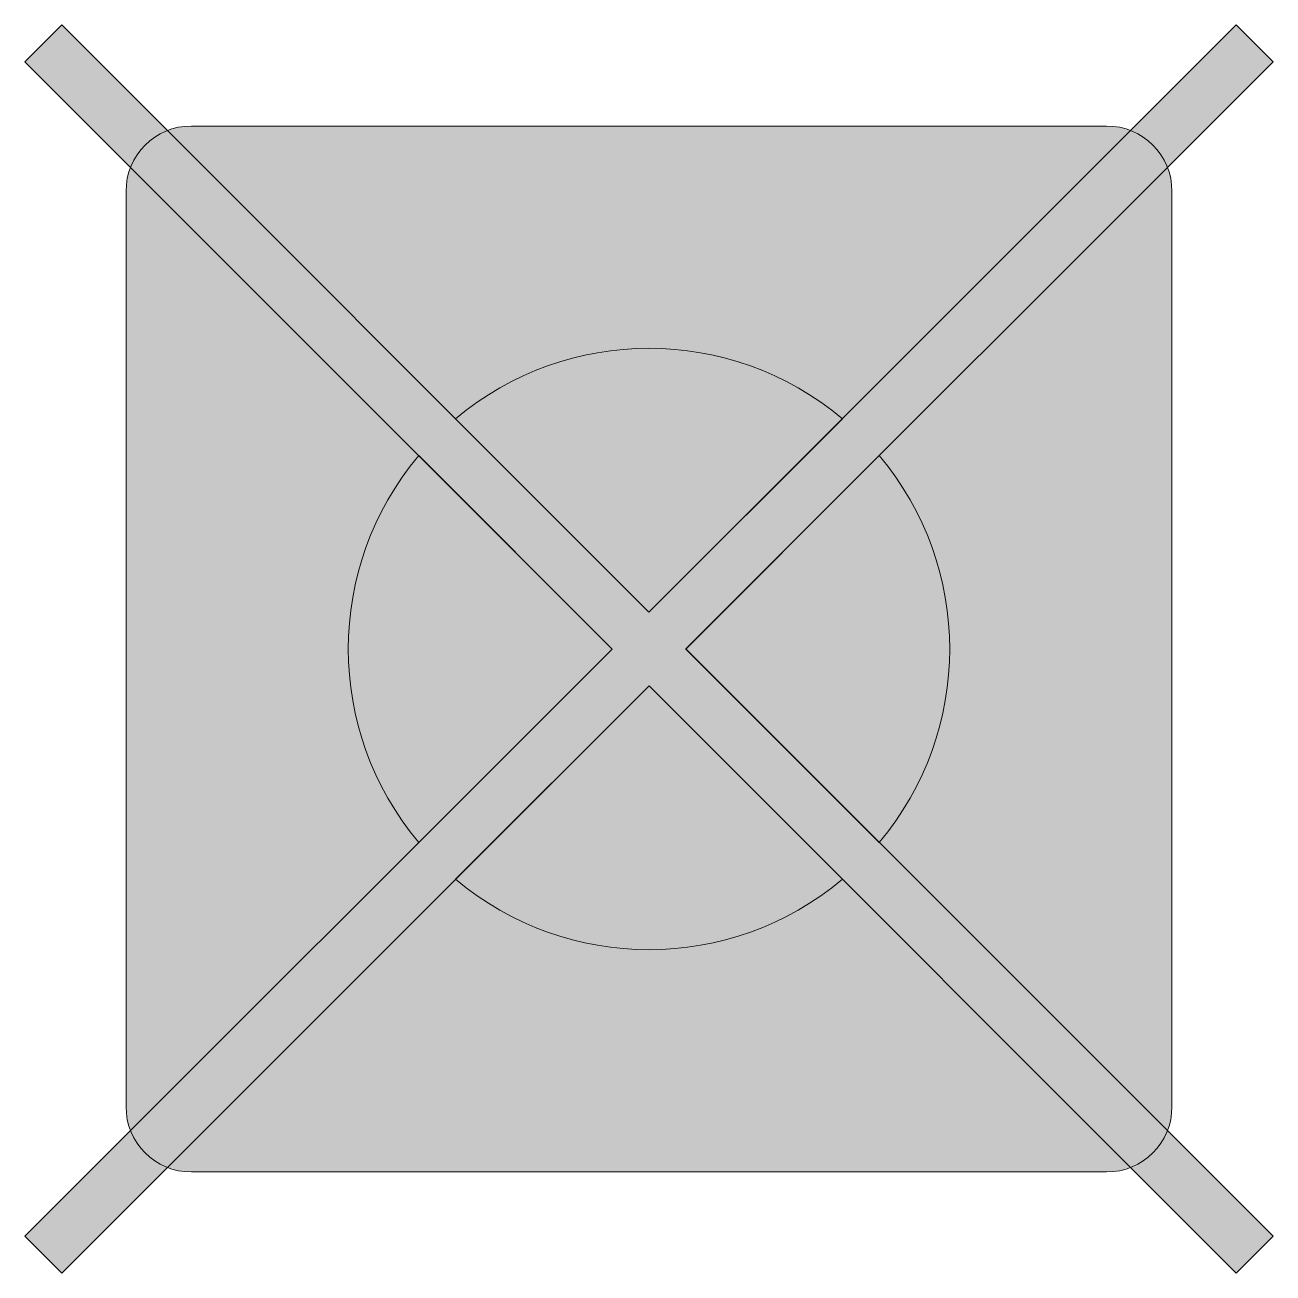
# Model space of a CAD drawing. Header units: millimetres. Extents: x -239 to 239, y -39 to 439.
import ezdxf

# ---------------------------------------------------------------- set-up
doc = ezdxf.new("R2010")
doc.units = ezdxf.units.MM

msp = doc.modelspace()

# ---------------------------------------------------------------- hatches: boundary and pattern name
at = {"lineweight": 0, "true_color": 0xff0000, "extrusion": (0, 0, -1)}
msp.add_hatch(color=1, dxfattribs=at).paths.add_polyline_path([(1.136322680395097e-08, 214.1421356249041), (-224.4974746717356, 438.6396103079193), (-238.6396102955545, 424.497474684276), (-14.14213561245379, 200.0000000012609), (-238.6396102954662, -24.49747468184049), (-224.4974746718239, -38.63961030565932), (1.118860382121056e-08, 185.8578643774423), (224.4974746942928, -38.63961030557149), (238.6396103181125, -24.49747468192831), (14.14213563500743, 200.0000000010852), (238.6396103180253, 424.4974746841884), (224.4974746943802, 438.639610308007)], flags=0)
at = {"lineweight": 0, "true_color": 0xf6f6f6, "extrusion": (0, 0, -1)}
h = msp.add_hatch(color=7, dxfattribs=at)
h.paths.add_polyline_path([(175, 400), (-175, 400, 0.414213562373095), (-200, 375), (-200, 25, 0.414213562373095), (-175, 0), (175, 0, 0.414213562373095), (200, 25), (200, 375, 0.414213562373095)])
h.paths.add_polyline_path([(190.0000000149012, 375), (190, 25, -0.414213562373095), (175, 9.999999940395355), (-174.9999999850988, 10, -0.414213562373095), (-189.9999999850988, 25), (-190, 375, -0.414213562373095), (-175, 390), (175.0000000149012, 390, -0.414213562373095)], flags=16)
at = {"lineweight": 0, "true_color": 0x1e1e1d, "extrusion": (0, 0, -1)}
h = msp.add_hatch(color=250, dxfattribs=at)
h.paths.add_polyline_path([(175, 390), (-175, 390, 0.414213562373095), (-190, 375), (-190, 25, 0.414213562373095), (-175, 9.999999940395355), (175, 10, 0.414213562373095), (190, 25), (190, 375, 0.414213562373095)])
edge = h.paths.add_edge_path(flags=16)
edge.add_ellipse((175.0000000149012, 25), major_axis=(8.04061324838318e-16, -4.999999999999998), ratio=0.9994789546586235, start_angle=0, end_angle=90, ccw=False)
edge.add_line((175, 20), (-175, 20))
edge.add_ellipse((-174.9999999850988, 25), major_axis=(0, -5.002606584855779), ratio=0.9994789546586234, start_angle=270, end_angle=360, ccw=False)
edge.add_line((-180, 25), (-180, 375))
edge.add_ellipse((-174.9999999850988, 375), major_axis=(-3.061616997868382e-16, 4.999999999999998), ratio=0.9994789546586235, start_angle=0, end_angle=90, ccw=False)
edge.add_line((-175, 380), (175, 380))
edge.add_ellipse((175.0000000149012, 375), major_axis=(-6.126426141537102e-16, 5.002606584855779), ratio=0.9994789546586234, start_angle=270, end_angle=360, ccw=False)
edge.add_line((180.0000000149012, 375), (180.0000000149012, 25))
at = {"lineweight": 0, "true_color": 0xf6f6f6, "extrusion": (0, 0, -1)}
h = msp.add_hatch(color=7, dxfattribs=at)
edge = h.paths.add_edge_path()
edge.add_ellipse((175, 375.0000000596046), major_axis=(-6.126426141537103e-16, 5.002606584855779), ratio=0.9994789546586234, start_angle=270, end_angle=360)
edge.add_line((175, 380.0026066303253), (-175, 380.0000000596046))
edge.add_ellipse((-175, 375.0000000596046), major_axis=(-3.061616997868383e-16, 4.999999999999999), ratio=0.9994789546586234, start_angle=0, end_angle=90)
edge.add_line((-179.9973947554827, 375.0000000596046), (-179.9999999850988, 25.00000005960464))
edge.add_ellipse((-175, 25.00000005960464), major_axis=(0, -5.002606584855779), ratio=0.9994789546586234, start_angle=270, end_angle=360)
edge.add_line((-175, 19.99739348888397), (175, 20.00000005960464))
edge.add_ellipse((175, 25.00000005960464), major_axis=(8.040613248383182e-16, -4.999999999999999), ratio=0.9994789546586234, start_angle=0, end_angle=89.99999999999999)
edge.add_line((179.997394785285, 25.00000005960464), (180.0000000149012, 375.0000000596046))
h.paths.add_polyline_path([(-98.72258165426219, 115.4195539831467, -0.3697949082308274), (-98.72258169949055, 284.5804461836815), (-109.5360557436943, 295.3939202427864), (-95.39392012357712, 309.5360558629036), (-84.58044608422941, 298.7225818200141, -0.3697949082242442), (84.58044610917568, 298.7225818037987), (95.39392018318176, 309.5360558629036), (109.5360557287931, 295.3939201831818), (98.72258173851222, 284.5804461917203, -0.3697949082558057), (98.72258166968822, 115.4195539951324), (109.5360557436943, 104.6060797572136), (95.39392004907131, 90.46394431591034), (84.58044603441357, 101.2774183501917, -0.3697949077482106), (-84.58044601976871, 101.2774183750153), (-95.36147575080395, 90.4963886141777), (-109.6346019804478, 104.5075336694717)], flags=16)
at = {"lineweight": 0, "true_color": 0x1e1e1d, "extrusion": (0, 0, -1)}
h = msp.add_hatch(color=250, dxfattribs=at)
h.paths.add_polyline_path([(-84.58044601325932, 101.2774182979963, 0.3697949077482106), (84.58044603466988, 101.2774183154106), (95.39392004907131, 90.4639442563057), (109.5360557436943, 104.6060797572136), (98.72258167084419, 115.4195539081113, 0.3697949082558057), (98.72258172929287, 284.5804461240768), (109.5360557287931, 295.3939201235771), (95.39392018318176, 309.536055803299), (84.58044612881085, 298.7225817477474, 0.3697949082242442), (-84.58044609427452, 298.722581744194), (-95.39392012357712, 309.536055803299), (-109.5360557436943, 295.3939201831818), (-98.7225817029237, 284.5804461388693, 0.3697949082308274), (-98.72258165478706, 115.4195539355278), (-109.6346019804478, 104.5075336098671), (-95.36147575080395, 90.49638855457306)])
h.paths.add_polyline_path([(-73.93819084763527, 111.9196734428406), (0, 185.8578643798828), (73.93819086851174, 111.9196734633944, -0.3640834742546786)], flags=16)
h.paths.add_polyline_path([(88.08032657014282, 273.9381909620199, -0.3640834747876135), (88.08032649755478, 126.0618090629578), (14.14213562011719, 200)], flags=16)
h.paths.add_polyline_path([(-73.93819091813825, 288.0803265891391, -0.3640834747761734), (73.93819096684456, 288.0803265571594), (1.490116119384766e-08, 214.1421356201172)], flags=16)
h.paths.add_polyline_path([(-88.0803264872769, 126.0618090939764, -0.3640834747564478), (-88.08032654225826, 273.9381909370422), (-14.14213560521603, 200)], flags=16)
at = {"lineweight": 0, "true_color": 0xfad201, "extrusion": (0, 0, -1)}
for points in [[(73.93819096098167, 288.0803265185872, 0.3640834747761734), (-73.93819090723991, 288.0803265571594), (1.490116119384766e-08, 214.1421355605125)], [(88.08032650479376, 126.0618090197364, 0.3640834747876135), (88.08032657206059, 273.9381908774376), (14.14213563501835, 199.9999999403954)], [(-88.08032653619352, 273.9381909073554, 0.3640834747564478), (-88.08032646775246, 126.0618090629578), (-14.14213560521603, 199.9999999403954)], [(73.93819086253643, 111.9196733832359), (0, 185.8578643202782), (-73.93819084837907, 111.9196734119069, 0.3640834742546786)]]:
    msp.add_hatch(color=40, dxfattribs=at).paths.add_polyline_path(points)

# ---------------------------------------------------------------- linework, layer by layer
at = {"color": 1, "lineweight": 0, "flags": 128}
msp.add_lwpolyline([(-1.136322680395097e-08, 214.1421356249041), (224.4974746717356, 438.6396103079193), (238.6396102955545, 424.497474684276), (14.14213561245379, 200.0000000012609), (238.6396102954662, -24.49747468184049), (224.4974746718239, -38.63961030565932), (-1.118860382121056e-08, 185.8578643774423), (-224.4974746942928, -38.63961030557149), (-238.6396103181125, -24.49747468192831), (-14.14213563500743, 200.0000000010852), (-238.6396103180253, 424.4974746841884), (-224.4974746943802, 438.639610308007)], close=True, dxfattribs=at)
at = {"color": 7, "lineweight": 0, "flags": 128}
msp.add_lwpolyline([(175, 400), (-175, 400, 0.414213562373095), (-200, 375), (-200, 25, 0.414213562373095), (-175, 0), (175, 0, 0.414213562373095), (200, 25), (200, 375, 0.414213562373095)], format="xyb", close=True, dxfattribs=at)
at = {"color": 40, "lineweight": 0, "true_color": 0xfad201, "flags": 128}
for points in [[(-73.93819096098167, 288.0803265185872, -0.3640834747761734), (73.93819090723991, 288.0803265571594), (-1.490116119384766e-08, 214.1421355605125)], [(-88.08032650479376, 126.0618090197364, -0.3640834747876135), (-88.08032657206059, 273.9381908774376), (-14.14213563501835, 199.9999999403954)], [(88.08032653619352, 273.9381909073554, -0.3640834747564478), (88.08032646775246, 126.0618090629578), (14.14213560521603, 199.9999999403954)], [(-73.93819086253643, 111.9196733832359), (0, 185.8578643202782), (73.93819084837907, 111.9196734119069, -0.3640834742546786)]]:
    msp.add_lwpolyline(points, format="xyb", close=True, dxfattribs=at)

doc.saveas('drawing.dxf')
